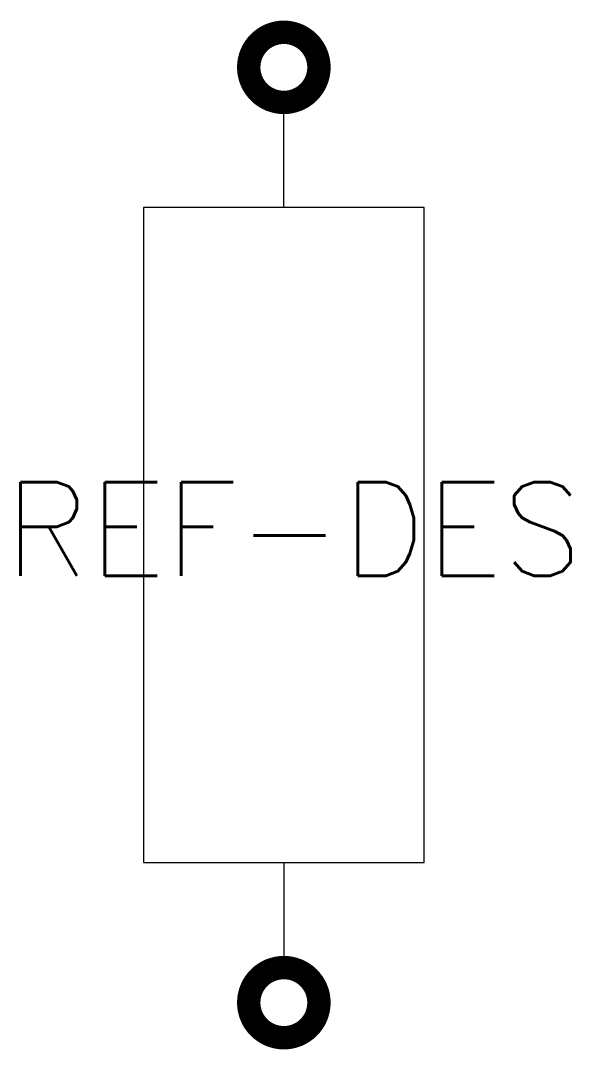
# Model space of a CAD drawing. Header units: inches. Extents: x 3.62 to 4.21, y 3.4 to 4.5.
import ezdxf
from ezdxf.enums import TextEntityAlignment as Align

# ---------------------------------------------------------------- set-up
doc = ezdxf.new("R2010")
doc.units = ezdxf.units.IN
doc.header["$MEASUREMENT"] = 0
for name, color, linetype in [('PAD', 4, 'Continuous'), ('TEXT', 7, 'Continuous'), ('THICK', 1, 'Continuous'), ('THIN', 4, 'Continuous')]:
    doc.layers.add(name, color=color, linetype=linetype)
doc.styles.get("Standard").update_dxf_attribs({"font": 'simplex.shx'})

msp = doc.modelspace()

# ---------------------------------------------------------------- linework, layer by layer
at = {"layer": 'PAD'}
msp.add_line((3.9, 4.3), (3.9, 4.4), dxfattribs=at)
at = {"layer": 'PAD', "const_width": 0.025}
for points in [[(3.8625, 4.45, 1), (3.9375, 4.45, 1)], [(3.8625, 3.45, 1), (3.9375, 3.45, 1)]]:
    msp.add_lwpolyline(points, format="xyb", close=True, dxfattribs=at)
at = {"layer": 'THICK'}
for p, q in [((4.05, 4.3), (3.75, 4.3)), ((3.75, 4.3), (3.75, 3.6)), ((4.05, 3.6), (4.05, 4.3)), ((3.75, 3.6), (4.05, 3.6))]:
    msp.add_line(p, q, dxfattribs=at)
at = {"layer": 'THIN'}
msp.add_line((3.9, 3.6), (3.9, 3.5), dxfattribs=at)

# ---------------------------------------------------------------- texts
at = {"layer": 'TEXT', "flags": 4}
msp.add_attdef('REF-DES', text='C1', height=0.1, dxfattribs=at).set_placement((3.9103, 3.9565), align=Align.MIDDLE_CENTER)

doc.saveas('drawing.dxf')
